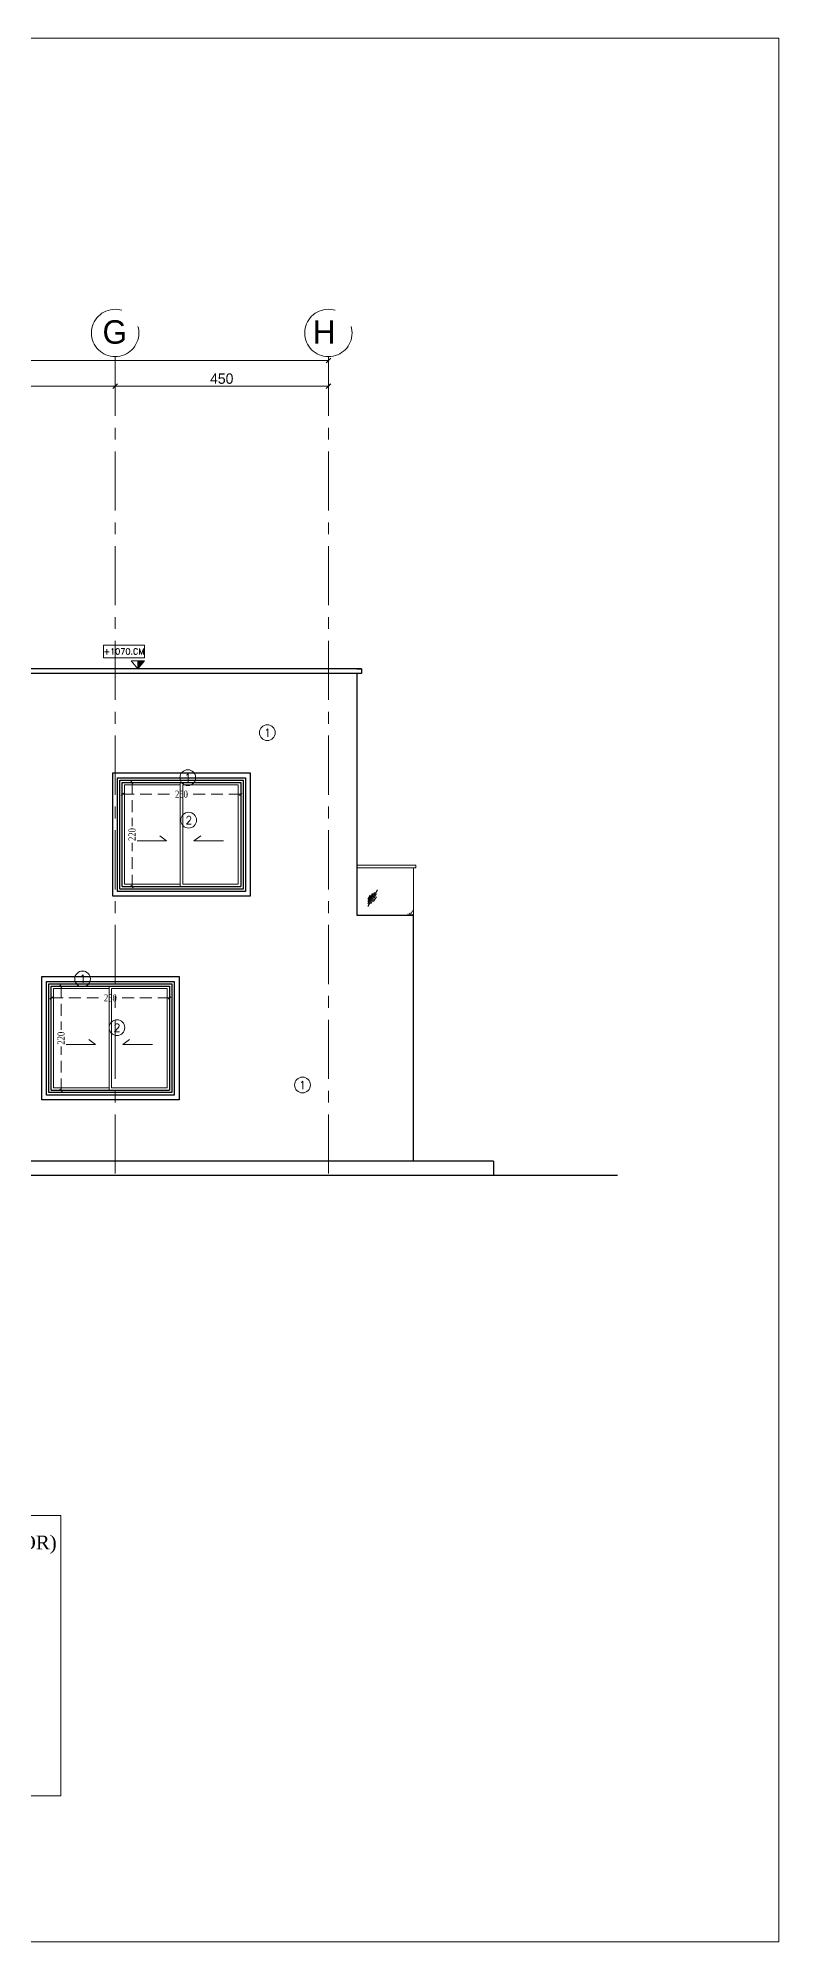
# Model space of a CAD drawing. Header units: inches. Extents: x -114 to 635, y -137 to 57.
# Drawn here: x 495.14 to 510.77, y -2.31 to 37.89 of the extents above; entities that cross this region are included whole.
import ezdxf
from ezdxf.enums import TextEntityAlignment as Align

# ---------------------------------------------------------------- set-up
doc = ezdxf.new("R2010")
doc.units = ezdxf.units.IN
doc.header["$MEASUREMENT"] = 0
doc.header["$PDMODE"] = 98
for name, pattern in [('CENTER', [2, 1.25, -0.25, 0.25, -0.25]), ('CENTERX2', [4, 2.5, -0.5, 0.5, -0.5]), ('DASHED2', [0.375, 0.25, -0.125])]:
    doc.linetypes.add(name, pattern=pattern)
doc.layers.get('0').update_dxf_attribs({"lineweight": 5})
doc.layers.get('Defpoints').update_dxf_attribs({"lineweight": 5})
for name, color, linetype, lineweight in [('A-FIN TAG', 1, 'Continuous', 9), ('A-LEVEL TEXT', 3, 'Continuous', 5), ('AXIS DIMENSION', 8, 'Continuous', 5), ('BORDER A2', 7, 'Continuous', 50), ('dim', 1, 'Continuous', 9), ('ELEVATION 00', 7, 'Continuous', 30), ('ELEVATION 01', 4, 'Continuous', 25), ('ELEVATION 02', 3, 'Continuous', 18), ('ELEVATION WINDOW', 5, 'Continuous', 5), ('LEVEL SYMBOL', 8, 'Continuous', 5), ('LEVELS', 251, 'Continuous', 5), ('TEXT2', 7, 'Continuous', 0)]:
    doc.layers.add(name, color=color, linetype=linetype, lineweight=lineweight)
doc.layers.add('AXIES', color=7, linetype='CENTER', lineweight=0, true_color=0x949596)
doc.styles.add('A0$0$002-F.FLOOR PLAN$0$xref plans$0$ATTRIBUTE', font='BKANT.TTF')
doc.styles.add('BORDER', font='times.ttf', dxfattribs={"height": 0.2})
doc.styles.add('COMP', font='complex_.ttf')
doc.styles.add('MAIN', font='')
doc.styles.add('ROMANS', font='romans.shx', dxfattribs={"width": 0.7})
doc.styles.add('ST', font='times.ttf', dxfattribs={"width": 0.8})
doc.styles.add('TEXTN', font='arial.ttf', dxfattribs={"height": 0.2})
doc.styles.add('TEXTS', font='arial.ttf', dxfattribs={"width": 0.8})
doc.styles.get('MAIN').set_extended_font_data('Shonar Bangla')
doc.dimstyles.new('MFS-AXIS', dxfattribs={"dimtxt": 0.22, "dimasz": 0.1, "dimexe": 0, "dimexo": 0.15, "dimgap": 0.05, "dimtad": 1, "dimdec": 0, "dimlfac": 100, "dimzin": 0, "dimdsep": 46, "dimtxsty": 'MAIN', "dimblk": 'OBLIQUE', "dimcen": 0.09, "dimclrd": 1, "dimclre": 1, "dimclrt": 2, "dimadec": 0, "dimazin": 0, "dimtfac": 1, "dimtdec": 0, "dimtix": 1, "dimtofl": 0, "dimtmove": 2, "dimatfit": 3, "dimldrblk": 'OBLIQUE', "dimfxl": 0.05, "dimfxlon": 1, "dimtolj": 1, "dimtzin": 0, "dimlwd": -1, "dimarcsym": 1})
doc.dimstyles.new('RASH PLAN', dxfattribs={"dimtxt": 0.15, "dimasz": 0.05, "dimexe": 0, "dimexo": 0.1, "dimgap": 0.05, "dimtad": 0, "dimdec": 0, "dimlfac": 100, "dimzin": 0, "dimdsep": 46, "dimtxsty": 'ST', "dimblk": 'OBLIQUE', "dimcen": 0.09, "dimclrd": 200, "dimclre": 6, "dimclrt": 1, "dimadec": 0, "dimazin": 0, "dimtfac": 1, "dimtdec": 0, "dimtmove": 1, "dimatfit": 3, "dimldrblk": 'OBLIQUE', "dimfxl": 0, "dimtolj": 1, "dimtzin": 0, "dimlwd": -1, "dimlwe": -1, "dimarcsym": 0})

# ---------------------------------------------------------------- blocks, each defined once
blk = doc.blocks.new('TAG-ELE-LVL')
at = {"layer": 'LEVEL SYMBOL'}
for p, q in [((-0.21, 0.35), (-0.21, 0.75)), ((-0.21, 0.75), (1.09, 0.75)), ((1.09, 0.35), (1.09, 0.75)), ((-0.21, 0.35), (1.09, 0.35)), ((0, 0), (0, 0.25))]:
    blk.add_line(p, q, dxfattribs=at)
blk.add_lwpolyline([(0, 0), (0.21, 0.25), (-0.21, 0.25)], close=True, dxfattribs=at)
blk.add_solid([(-0.21, 0.25), (0, 0), (0, 0.25)], dxfattribs=at)
at = {"layer": 'LEVEL SYMBOL', "style": 'TEXTN', "width": 0.75}
blk.add_attdef('-', (0.361, 0.07), '', height=0.175, dxfattribs=at)
at = {"layer": 'LEVELS', "color": 1, "style": 'TEXTS', "width": 0.75}
blk.add_attdef('FLOOR-NAME', text='', height=0.25, dxfattribs=at).set_placement((-0.21, 0.8), align=Align.BOTTOM_LEFT)
blk.add_attdef('LVL', text='', height=0.225, dxfattribs=at).set_placement((0.44, 0.55), align=Align.MIDDLE_CENTER)
blk = doc.blocks.new('_Oblique')
at = {"color": 0, "lineweight": -2}
blk.add_line((-0.5, -0.5), (0.5, 0.5), dxfattribs=at)
blk = doc.blocks.new('*D859')
at = {"layer": 'Defpoints', "color": 0, "transparency": 16777216}
for p in [(496.915, 22.174), (499.414, 22.174), (496.915, 21.924)]:
    blk.add_point(p, dxfattribs=at)
at = {"layer": 'dim', "color": 6, "transparency": 16777216}
for p, q in [((496.915, 22.074), (496.915, 21.924)), ((499.414, 22.074), (499.414, 21.924))]:
    blk.add_line(p, q, dxfattribs=at)
at = {"layer": 'dim', "color": 200, "linetype": 'DASHED2', "transparency": 16777216}
for p, q in [((496.915, 21.924), (497.987, 21.924)), ((499.414, 21.924), (498.343, 21.924))]:
    blk.add_line(p, q, dxfattribs=at)
at = {"layer": 'dim', "color": 200, "transparency": 16777216, "xscale": 0.05, "yscale": 0.05, "zscale": 0.05, "rotation": 180}
blk.add_blockref('_Oblique', (496.915, 21.924), dxfattribs=at)
at = {"layer": 'dim', "color": 200, "transparency": 16777216, "xscale": 0.05, "yscale": 0.05, "zscale": 0.05}
blk.add_blockref('_Oblique', (499.414, 21.924), dxfattribs=at)
at = {"layer": 'dim', "color": 1, "transparency": 16777216, "insert": (498.165, 21.924), "char_height": 0.15, "attachment_point": 5, "style": 'ST'}
blk.add_mtext('\\A1;250', dxfattribs=at)
blk = doc.blocks.new('*D860')
at = {"layer": 'Defpoints', "color": 0, "transparency": 16777216}
for p in [(496.915, 22.174), (496.915, 19.974), (497.123, 19.974)]:
    blk.add_point(p, dxfattribs=at)
at = {"layer": 'dim', "color": 6, "transparency": 16777216}
for p, q in [((497.015, 22.174), (497.123, 22.174)), ((497.015, 19.974), (497.123, 19.974))]:
    blk.add_line(p, q, dxfattribs=at)
at = {"layer": 'dim', "color": 200, "linetype": 'DASHED2', "transparency": 16777216}
for p, q in [((497.123, 22.174), (497.123, 21.252)), ((497.123, 19.974), (497.123, 20.896))]:
    blk.add_line(p, q, dxfattribs=at)
at = {"layer": 'dim', "color": 200, "transparency": 16777216, "xscale": 0.05, "yscale": 0.05, "zscale": 0.05}
for p, rotation in [((497.123, 22.174), 90), ((497.123, 19.974), 270)]:
    blk.add_blockref('_Oblique', p, dxfattribs=dict(at, rotation=rotation))
at = {"layer": 'dim', "color": 1, "transparency": 16777216, "insert": (497.123, 21.074), "char_height": 0.15, "attachment_point": 5, "rotation": 90, "style": 'ST'}
blk.add_mtext('\\A1;220', dxfattribs=at)
blk = doc.blocks.new('*D861')
at = {"layer": 'Defpoints', "color": 0, "transparency": 16777216}
for p in [(495.415, 17.874), (497.914, 17.874), (495.415, 17.624)]:
    blk.add_point(p, dxfattribs=at)
at = {"layer": 'dim', "color": 6, "transparency": 16777216}
for p, q in [((495.415, 17.774), (495.415, 17.624)), ((497.914, 17.774), (497.914, 17.624))]:
    blk.add_line(p, q, dxfattribs=at)
at = {"layer": 'dim', "color": 200, "linetype": 'DASHED2', "transparency": 16777216}
for p, q in [((495.415, 17.624), (496.487, 17.624)), ((497.914, 17.624), (496.843, 17.624))]:
    blk.add_line(p, q, dxfattribs=at)
at = {"layer": 'dim', "color": 200, "transparency": 16777216, "xscale": 0.05, "yscale": 0.05, "zscale": 0.05, "rotation": 180}
blk.add_blockref('_Oblique', (495.415, 17.624), dxfattribs=at)
at = {"layer": 'dim', "color": 200, "transparency": 16777216, "xscale": 0.05, "yscale": 0.05, "zscale": 0.05}
blk.add_blockref('_Oblique', (497.914, 17.624), dxfattribs=at)
at = {"layer": 'dim', "color": 1, "transparency": 16777216, "insert": (496.665, 17.624), "char_height": 0.15, "attachment_point": 5, "style": 'ST'}
blk.add_mtext('\\A1;250', dxfattribs=at)
blk = doc.blocks.new('*D862')
at = {"layer": 'Defpoints', "color": 0, "transparency": 16777216}
for p in [(495.415, 17.874), (495.415, 15.674), (495.623, 15.674)]:
    blk.add_point(p, dxfattribs=at)
at = {"layer": 'dim', "color": 6, "transparency": 16777216}
for p, q in [((495.515, 17.874), (495.623, 17.874)), ((495.515, 15.674), (495.623, 15.674))]:
    blk.add_line(p, q, dxfattribs=at)
at = {"layer": 'dim', "color": 200, "linetype": 'DASHED2', "transparency": 16777216}
for p, q in [((495.623, 17.874), (495.623, 16.952)), ((495.623, 15.674), (495.623, 16.596))]:
    blk.add_line(p, q, dxfattribs=at)
at = {"layer": 'dim', "color": 200, "transparency": 16777216, "xscale": 0.05, "yscale": 0.05, "zscale": 0.05}
for p, rotation in [((495.623, 17.874), 90), ((495.623, 15.674), 270)]:
    blk.add_blockref('_Oblique', p, dxfattribs=dict(at, rotation=rotation))
at = {"layer": 'dim', "color": 1, "transparency": 16777216, "insert": (495.623, 16.774), "char_height": 0.15, "attachment_point": 5, "rotation": 90, "style": 'ST'}
blk.add_mtext('\\A1;220', dxfattribs=at)
blk = doc.blocks.new('FINISHING TAG')
at = {"color": 1}
blk.add_circle((0, 0), 295, dxfattribs=at)
at = {"color": 3, "style": 'COMP'}
blk.add_attdef('0', text='', height=250, dxfattribs=at).set_placement((4, -2), align=Align.MIDDLE)
blk = doc.blocks.new('*D1053')
at = {"layer": 'AXIS DIMENSION', "color": 1, "linetype": 'Continuous', "lineweight": -2, "transparency": 16777216}
blk.add_line((490.565, 30.59), (490.565, 30.54), dxfattribs=at)
at = {"layer": 'AXIS DIMENSION', "color": 17, "linetype": 'Continuous', "transparency": 16777216}
blk.add_line((490.565, 30.54), (496.765, 30.54), dxfattribs=at)
at = {"layer": 'Defpoints', "color": 0, "transparency": 16777216}
for p in [(490.565, 30.821), (496.765, 30.54), (496.765, 30.54)]:
    blk.add_point(p, dxfattribs=at)
at = {"layer": 'AXIS DIMENSION', "color": 17, "transparency": 16777216, "xscale": 0.1, "yscale": 0.1, "zscale": 0.1, "rotation": 180}
blk.add_blockref('_Oblique', (490.565, 30.54), dxfattribs=at)
at = {"layer": 'AXIS DIMENSION', "color": 17, "transparency": 16777216, "xscale": 0.1, "yscale": 0.1, "zscale": 0.1}
blk.add_blockref('_Oblique', (496.765, 30.54), dxfattribs=at)
at = {"layer": 'AXIS DIMENSION', "color": 3, "transparency": 16777216, "insert": (493.665, 30.7), "char_height": 0.22, "attachment_point": 5, "style": 'MAIN'}
blk.add_mtext('\\A1;620', dxfattribs=at)
blk = doc.blocks.new('*D1049')
at = {"layer": 'AXIS DIMENSION', "color": 1, "linetype": 'Continuous', "lineweight": -2, "transparency": 16777216}
blk.add_line((501.265, 30.59), (501.265, 30.54), dxfattribs=at)
at = {"layer": 'AXIS DIMENSION', "color": 17, "linetype": 'Continuous', "transparency": 16777216}
blk.add_line((496.765, 30.54), (501.265, 30.54), dxfattribs=at)
at = {"layer": 'Defpoints', "color": 0, "transparency": 16777216}
for p in [(501.265, 30.821), (496.765, 30.54), (501.265, 30.54)]:
    blk.add_point(p, dxfattribs=at)
at = {"layer": 'AXIS DIMENSION', "color": 17, "transparency": 16777216, "xscale": 0.1, "yscale": 0.1, "zscale": 0.1, "rotation": 180}
blk.add_blockref('_Oblique', (496.765, 30.54), dxfattribs=at)
at = {"layer": 'AXIS DIMENSION', "color": 17, "transparency": 16777216, "xscale": 0.1, "yscale": 0.1, "zscale": 0.1}
blk.add_blockref('_Oblique', (501.265, 30.54), dxfattribs=at)
at = {"layer": 'AXIS DIMENSION', "color": 3, "transparency": 16777216, "insert": (499.015, 30.7), "char_height": 0.22, "attachment_point": 5, "style": 'MAIN'}
blk.add_mtext('\\A1;450', dxfattribs=at)
blk = doc.blocks.new('*D1046')
at = {"layer": 'AXIS DIMENSION', "color": 1, "linetype": 'Continuous', "lineweight": -2, "transparency": 16777216}
for p, q in [((477.164, 31.049), (477.164, 31.082)), ((501.265, 31.049), (501.265, 31.082))]:
    blk.add_line(p, q, dxfattribs=at)
at = {"layer": 'AXIS DIMENSION', "color": 17, "linetype": 'Continuous', "transparency": 16777216}
for p, q in [((477.164, 31.082), (489.195, 31.082)), ((501.265, 31.082), (490.028, 31.082))]:
    blk.add_line(p, q, dxfattribs=at)
at = {"layer": 'Defpoints', "color": 0, "transparency": 16777216}
for p in [(501.265, 31.082), (477.164, 30.899), (501.265, 30.899)]:
    blk.add_point(p, dxfattribs=at)
at = {"layer": 'AXIS DIMENSION', "color": 17, "transparency": 16777216, "xscale": 0.1, "yscale": 0.1, "zscale": 0.1, "rotation": 180}
blk.add_blockref('_Oblique', (477.164, 31.082), dxfattribs=at)
at = {"layer": 'AXIS DIMENSION', "color": 17, "transparency": 16777216, "xscale": 0.1, "yscale": 0.1, "zscale": 0.1}
blk.add_blockref('_Oblique', (501.265, 31.082), dxfattribs=at)
at = {"layer": 'AXIS DIMENSION', "color": 3, "transparency": 16777216, "insert": (489.612, 31.082), "char_height": 0.22, "attachment_point": 5, "style": 'MAIN'}
blk.add_mtext('\\A1;2410', dxfattribs=at)

msp = doc.modelspace()

# ---------------------------------------------------------------- hatches: boundary and pattern name
at = {"layer": 'ELEVATION WINDOW'}
h = msp.add_hatch(dxfattribs=at)
h.set_pattern_fill('GLASS_X', color=256, pattern_type=2)
h.set_pattern_definition([(60, (-155.3945, -474.8976), (-0.749978, 0.433), [0.28, -0.72]), (60, (-155.2745, -474.8476), (-0.749978, 0.433), [0.12, -0.88]), (60, (-155.3945, -474.8476), (-0.749978, 0.433), [0.2, -0.8]), (60, (-155.3345, -474.8976), (-0.749978, 0.433), [0.25, -0.75]), (60, (-155.3945, -474.9476), (-0.749978, 0.433), [0.4, -0.6]), (60, (-155.3945, -474.7976), (-0.749978, 0.433), [0.1, -0.9])])
h.paths.add_polyline_path([(501.865, 20.374), (501.865, 19.374), (503.061, 19.374), (503.061, 20.374)])

# ---------------------------------------------------------------- linework, layer by layer
at = {"layer": 'AXIES', "linetype": 'CENTERX2', "ltscale": 0.5}
for p, q in [((496.765, 31.165), (496.765, 13.874)), ((501.265, 31.165), (501.265, 13.874))]:
    msp.add_line(p, q, dxfattribs=at)
at = {"layer": 'AXIES', "linetype": 'CENTERX2'}
for centre in [(496.765, 31.665), (501.265, 31.665)]:
    msp.add_circle(centre, 0.5, dxfattribs=at)
at = {"layer": 'BORDER A2', "lineweight": 5}
msp.add_lwpolyline([(465.171, -2.308), (510.771, -2.308), (510.771, 37.892), (465.171, 37.892)], close=True, dxfattribs=at)
at = {"layer": 'ELEVATION 00'}
for p, q in [((504.751, 14.174), (473.683, 14.174)), ((504.751, 14.174), (504.751, 13.874)), ((507.364, 13.874), (469.611, 13.874))]:
    msp.add_line(p, q, dxfattribs=at)
at = {"layer": 'ELEVATION 01'}
for p, q in [((501.865, 24.475), (477.064, 24.475)), ((496.915, 19.974), (499.414, 19.974)), ((503.061, 14.174), (503.061, 19.374)), ((495.415, 15.674), (497.914, 15.674))]:
    msp.add_line(p, q, dxfattribs=at)
for points in [[(501.965, 24.575), (477.064, 24.575)], [(501.865, 24.575), (501.965, 24.575), (501.965, 24.475), (501.865, 24.475)], [(501.865, 24.475), (501.865, 19.374)], [(496.915, 19.974), (496.915, 22.174), (499.414, 22.174), (499.414, 19.974)], [(501.865, 19.374), (503.061, 19.374)], [(495.415, 15.674), (495.415, 17.874), (497.914, 17.874), (497.914, 15.674)]]:
    msp.add_lwpolyline(points, dxfattribs=at)
for points in [[(499.614, 19.774), (496.715, 19.774), (496.715, 22.374), (499.614, 22.374)], [(499.514, 19.874), (496.815, 19.874), (496.815, 22.274), (499.514, 22.274)], [(499.464, 19.924), (496.865, 19.924), (496.865, 22.224), (499.464, 22.224)], [(498.114, 15.474), (495.215, 15.474), (495.215, 18.074), (498.114, 18.074)], [(498.014, 15.574), (495.315, 15.574), (495.315, 17.974), (498.014, 17.974)], [(497.964, 15.624), (495.365, 15.624), (495.365, 17.924), (497.964, 17.924)]]:
    msp.add_lwpolyline(points, close=True, dxfattribs=at)
at = {"layer": 'ELEVATION 02'}
for p, q in [((501.865, 20.424), (503.111, 20.424)), ((501.865, 20.374), (503.111, 20.374))]:
    msp.add_line(p, q, dxfattribs=at)
for points in [[(503.061, 20.424), (503.111, 20.424), (503.111, 20.374), (503.061, 20.374)], [(503.061, 20.374), (503.061, 19.374)]]:
    msp.add_lwpolyline(points, dxfattribs=at)
at = {"layer": 'ELEVATION WINDOW'}
for p, q in [((498.14, 22.124), (496.965, 22.124)), ((498.14, 22.174), (498.14, 19.974)), ((499.364, 22.124), (498.19, 22.124)), ((498.19, 22.124), (498.19, 20.024)), ((496.965, 20.024), (498.14, 20.024)), ((498.19, 20.024), (499.364, 20.024)), ((496.64, 17.824), (495.465, 17.824)), ((496.64, 17.874), (496.64, 15.674)), ((497.864, 17.824), (496.69, 17.824)), ((496.69, 17.824), (496.69, 15.724)), ((495.465, 15.724), (496.64, 15.724)), ((496.69, 15.724), (497.864, 15.724))]:
    msp.add_line(p, q, dxfattribs=at)
for points in [[(496.965, 20.024), (496.965, 22.124), (498.14, 22.124)], [(498.19, 22.124), (499.364, 22.124), (499.364, 20.024)], [(497.229, 20.941), (497.852, 20.941), (497.709, 21.049)], [(499.051, 20.941), (498.427, 20.941), (498.571, 21.049)], [(495.465, 15.724), (495.465, 17.824), (496.64, 17.824)], [(496.69, 17.824), (497.864, 17.824), (497.864, 15.724)], [(495.729, 16.641), (496.352, 16.641), (496.209, 16.749)], [(497.551, 16.641), (496.927, 16.641), (497.071, 16.749)]]:
    msp.add_lwpolyline(points, dxfattribs=at)
at = {"layer": 'TEXT2'}
msp.add_lwpolyline([(482.644, 0.778), (495.617, 0.778), (495.617, 6.694), (482.643, 6.694)], close=True, dxfattribs=at)

# ---------------------------------------------------------------- block references
at = {"layer": 'A-FIN TAG'}
ref = msp.add_blockref('FINISHING TAG', (499.977, 23.226), dxfattribs=dict(at, xscale=0.0005631999999877735, yscale=0.0005631999999877735, zscale=0.0005631999999877735))
ref.add_attrib('0', '1', dxfattribs={"layer": '0', "color": 3, "height": 0.169, "style": 'COMP'}).set_placement((499.98, 23.225), align=Align.MIDDLE)
ref = msp.add_blockref('FINISHING TAG', (498.298, 22.275), dxfattribs=dict(at, xscale=0.0005631999999877735, yscale=0.0005631999999877735, zscale=0.0005631999999877735))
ref.add_attrib('0', '1', dxfattribs={"layer": '0', "color": 3, "height": 0.169, "style": 'COMP'}).set_placement((498.3, 22.274), align=Align.MIDDLE)
ref = msp.add_blockref('FINISHING TAG', (498.317, 21.377), dxfattribs=dict(at, xscale=0.0005631999999877735, yscale=0.0005631999999877735, zscale=0.0005631999999877735))
ref.add_attrib('0', '2', dxfattribs={"layer": '0', "color": 3, "height": 0.169, "style": 'COMP'}).set_placement((498.319, 21.376), align=Align.MIDDLE)
ref = msp.add_blockref('FINISHING TAG', (496.078, 18.026), dxfattribs=dict(at, xscale=0.0005631999999877735, yscale=0.0005631999999877735, zscale=0.0005631999999877735))
ref.add_attrib('0', '1', dxfattribs={"layer": '0', "color": 3, "height": 0.169, "style": 'COMP'}).set_placement((496.08, 18.025), align=Align.MIDDLE)
ref = msp.add_blockref('FINISHING TAG', (496.803, 16.997), dxfattribs=dict(at, xscale=0.0005631999999877735, yscale=0.0005631999999877735, zscale=0.0005631999999877735))
ref.add_attrib('0', '2', dxfattribs={"layer": '0', "color": 3, "height": 0.169, "style": 'COMP'}).set_placement((496.805, 16.995), align=Align.MIDDLE)
ref = msp.add_blockref('FINISHING TAG', (500.719, 15.786), dxfattribs=dict(at, xscale=0.0005631999999877735, yscale=0.0005631999999877735, zscale=0.0005631999999877735))
ref.add_attrib('0', '1', dxfattribs={"layer": '0', "color": 3, "height": 0.169, "style": 'COMP'}).set_placement((500.721, 15.785), align=Align.MIDDLE)
at = {"layer": 'LEVEL SYMBOL'}
ref = msp.add_blockref('TAG-ELE-LVL', (497.242, 24.575), dxfattribs=dict(at, xscale=-0.6652799999999388, yscale=0.6652799999999388, zscale=0.6652799999999388))
ref.add_attrib('LVL', '+1070.CM', dxfattribs={"layer": 'A-LEVEL TEXT', "height": 0.125, "style": 'ROMANS'}).set_placement((496.952, 24.941), align=Align.MIDDLE_CENTER)

# ---------------------------------------------------------------- texts
at = {"layer": 'AXIES', "linetype": 'CENTERX2', "style": 'A0$0$002-F.FLOOR PLAN$0$xref plans$0$ATTRIBUTE'}
for s, p in [('G', (496.499, 31.438)), ('H', (500.936, 31.438))]:
    msp.add_text(s, height=0.495, dxfattribs=at).set_placement(p)
at = {"layer": 'TEXT2', "style": 'BORDER'}
msp.add_text('ARTIFICIAL  STONE TYPE-1 (RAL9003,OFF WHITE COLOR)', height=0.29127, dxfattribs=at).set_placement((483.666, 5.98))

# ---------------------------------------------------------------- dimensions: what is measured, and where the dimension line sits
at = {"layer": 'AXIS DIMENSION'}
dim = msp.add_linear_dim(base=(501.265, 31.082), p1=(477.164, 30.899), p2=(501.265, 30.899), angle=180, dimstyle='MFS-AXIS', override={"dimclrd": 17, "dimclrt": 3}, dxfattribs=at)
dim.commit()
dim.dimension.update_dxf_attribs({"geometry": '*D1046', "text_midpoint": (489.612, 31.082), "dimtype": 160})
for base, p1, p2, picture, middle in [((496.765, 30.54), (490.565, 30.821), (496.765, 30.54), '*D1053', (493.665, 30.7)), ((501.265, 30.54), (496.765, 30.54), (501.265, 30.821), '*D1049', (499.015, 30.7))]:
    dim = msp.add_linear_dim(base=base, p1=p1, p2=p2, angle=180, dimstyle='MFS-AXIS', override={"dimclrd": 17, "dimclrt": 3}, dxfattribs=at)
    dim.commit()
    dim.dimension.update_dxf_attribs({"geometry": picture, "text_midpoint": middle})
at = {"layer": 'dim'}
for base, p1, p2, picture, middle in [((496.915, 21.924), (499.414, 22.174), (496.915, 22.174), '*D859', (498.165, 21.924)), ((495.415, 17.624), (497.914, 17.874), (495.415, 17.874), '*D861', (496.665, 17.624))]:
    dim = msp.add_linear_dim(base=base, p1=p1, p2=p2, dimstyle='RASH PLAN', dxfattribs=at)
    dim.commit()
    dim.dimension.update_dxf_attribs({"geometry": picture, "text_midpoint": middle})
for base, p1, p2, picture, middle in [((497.123, 19.974), (496.915, 22.174), (496.915, 19.974), '*D860', (497.123, 21.074)), ((495.623, 15.674), (495.415, 17.874), (495.415, 15.674), '*D862', (495.623, 16.774))]:
    dim = msp.add_linear_dim(base=base, p1=p1, p2=p2, angle=90, dimstyle='RASH PLAN', dxfattribs=at)
    dim.commit()
    dim.dimension.update_dxf_attribs({"geometry": picture, "text_midpoint": middle})

doc.saveas('drawing.dxf')
